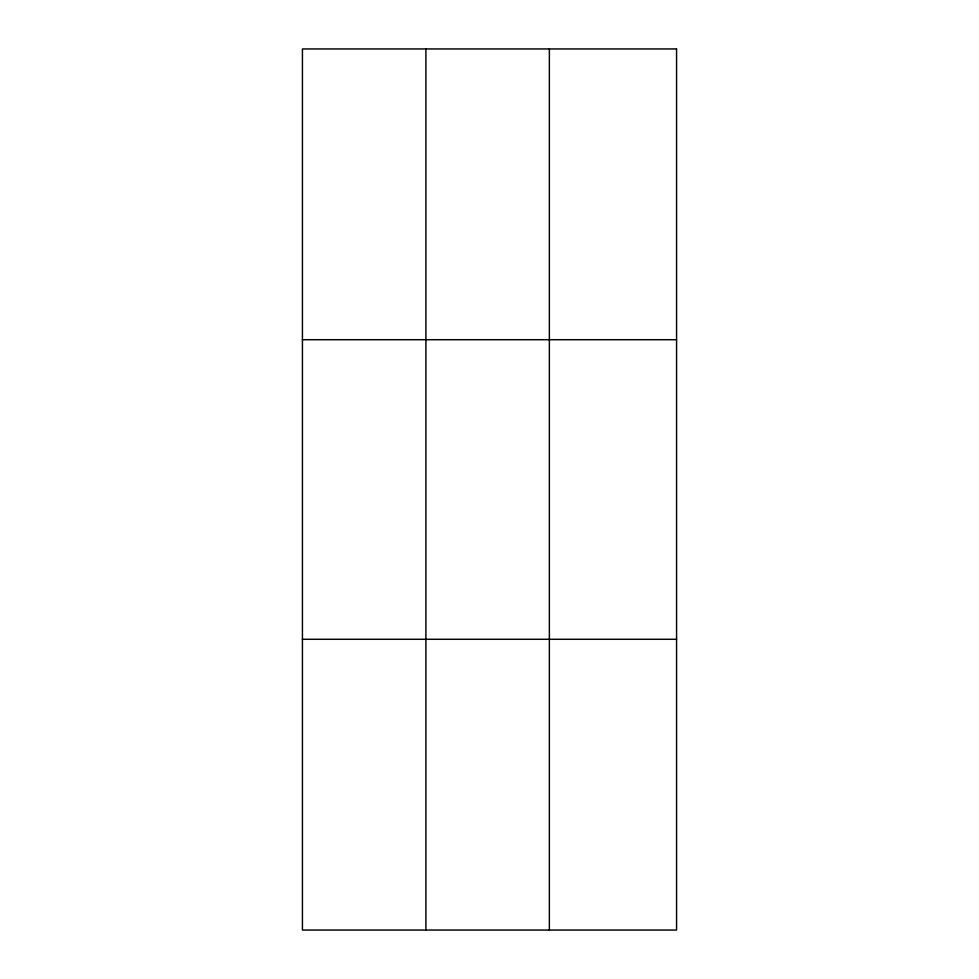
<?xml version="1.0" encoding="UTF-8"?>
<svg xmlns="http://www.w3.org/2000/svg" width="979" height="979" viewBox="0 0 979 979"><rect width="100%" height="100%" fill="white"/><g stroke="black" fill="none" stroke-linecap="round" stroke-linejoin="round"><path stroke-width="1.47" d="M425.902 930.05L425.902 48.95M549.366 930.05L549.366 48.95M302.438 339.713L676.562 339.713M302.438 639.287L676.562 639.287M676.562 48.95L676.562 930.05L302.438 930.05L302.438 48.95L676.562 48.95"/></g></svg>
